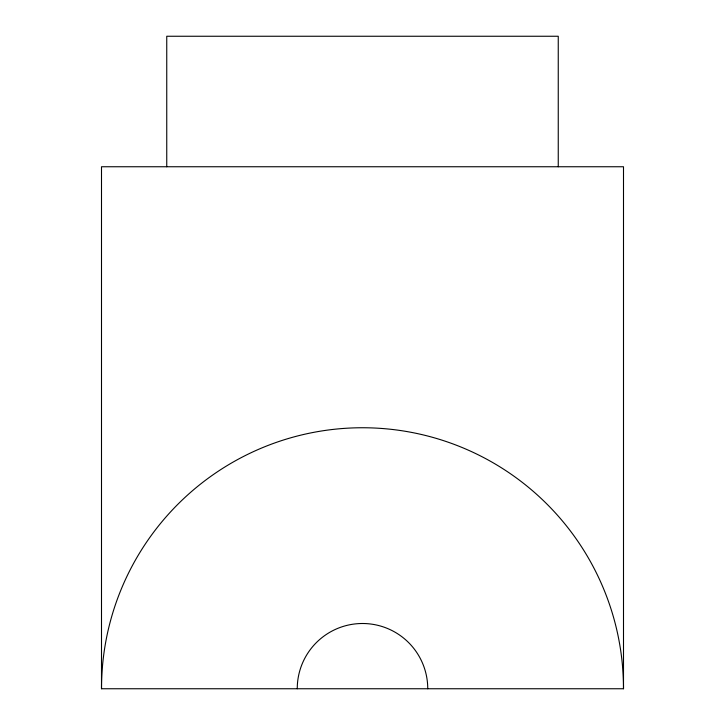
<?xml version="1.0" encoding="UTF-8"?>
<svg xmlns="http://www.w3.org/2000/svg" width="725" height="725" viewBox="0 0 725 725"><rect width="100%" height="100%" fill="white"/><g stroke="black" fill="none" stroke-linecap="round" stroke-linejoin="round"><path stroke-width="1.09" d="M101.5 688.75L623.5 688.75L623.5 166.75L101.5 166.75L101.5 688.75A261 261 0 0 1 362.5 427.75A261 261 0 0 1 623.5 688.75M558.25 166.75L558.25 36.25L166.75 36.25L166.75 166.75M297.25 688.75A65.25 65.25 0 0 1 362.5 623.5A65.25 65.25 0 0 1 427.75 688.75"/></g></svg>
